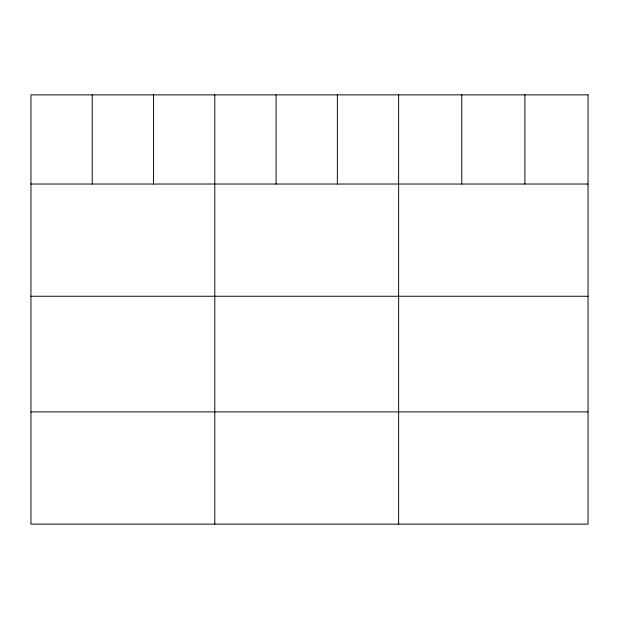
<?xml version="1.0" encoding="UTF-8"?>
<svg xmlns="http://www.w3.org/2000/svg" width="619" height="619" viewBox="0 0 619 619"><rect width="100%" height="100%" fill="white"/><g stroke="black" fill="none" stroke-linecap="round" stroke-linejoin="round"><path stroke-width="0.93" d="M30.95 184.029L588.05 184.029M30.95 296.261L588.05 296.261M30.95 411.898L588.05 411.898M524.912 94.869L524.912 184.029M461.774 94.869L461.774 184.029M398.636 94.869L398.636 524.131M337.355 94.869L337.355 184.029M276.074 94.869L276.074 184.029M214.793 94.869L214.793 524.131M153.512 94.869L153.512 184.029M92.231 94.869L92.231 184.029M588.05 94.869L30.95 94.869L30.95 524.131L588.05 524.131L588.05 94.869"/></g></svg>
